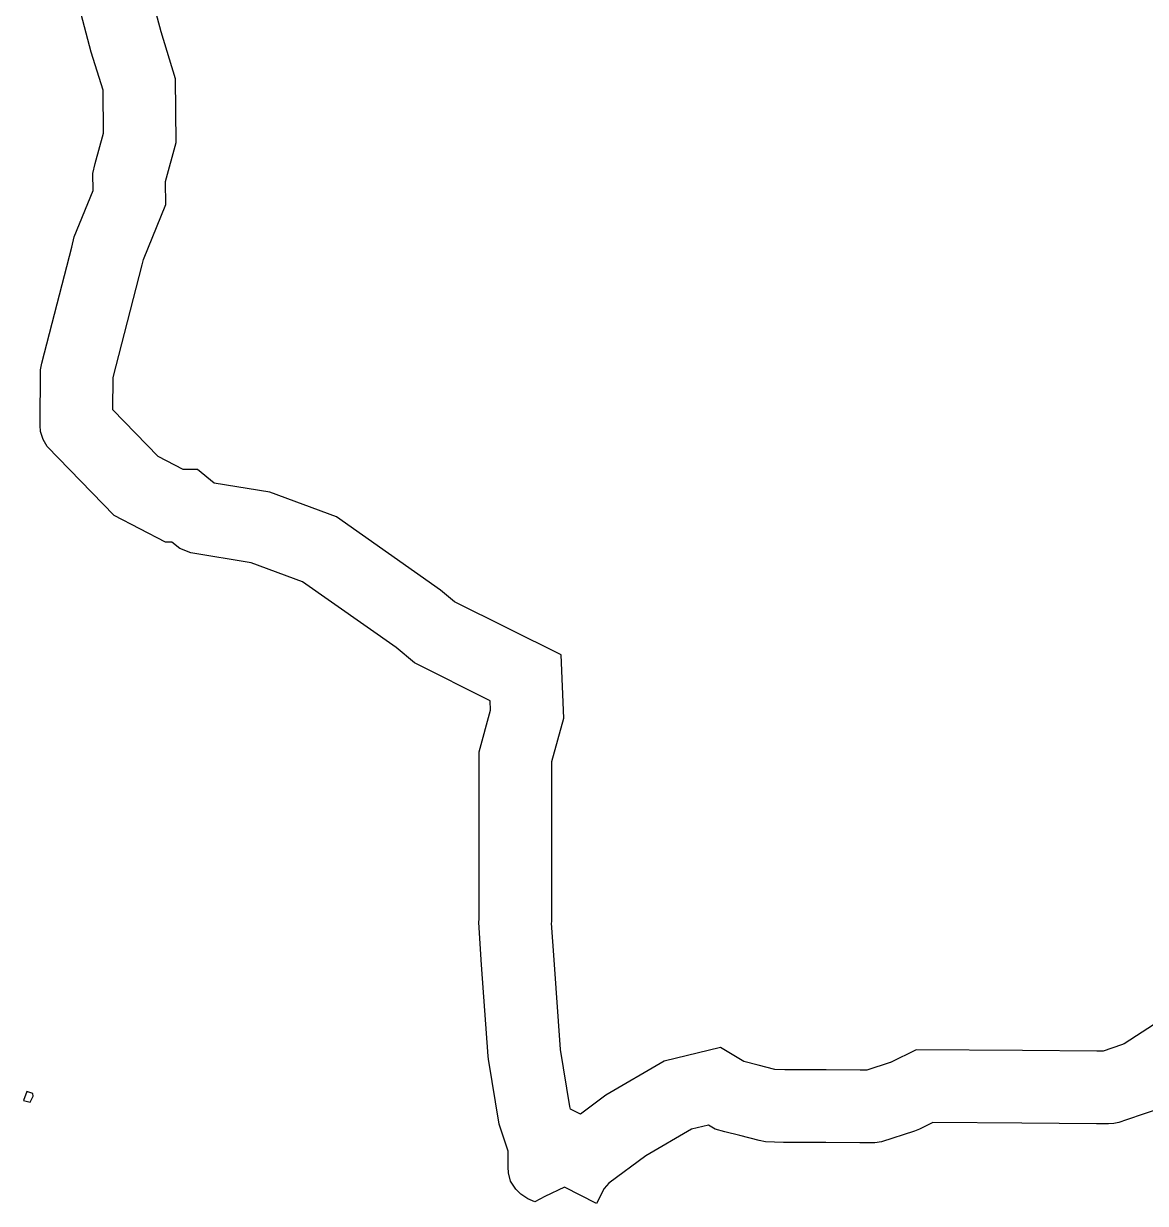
# Model space of a CAD drawing. Header units: metres. Extents: x 316291 to 322492, y 1878982 to 1885656.
# Drawn here: x 317462 to 319575, y 1878982 to 1881204 of the extents above; entities that cross this region are included whole.
import ezdxf

# ---------------------------------------------------------------- set-up
doc = ezdxf.new("R2010")
doc.units = ezdxf.units.M
doc.layers.add('DISTRICT BOUNDRY', color=1, linetype='Continuous')
doc.layers.add('NATIONAL HIGHWAY', color=20, linetype='Continuous')

msp = doc.modelspace()

# ---------------------------------------------------------------- linework, layer by layer
at = {"layer": 'DISTRICT BOUNDRY'}
msp.add_polyline3d([(317479.5, 1879188.9, 0), (317468.3, 1879192.3, 0), (317462.2, 1879175.5, 0), (317474.6, 1879172.2, 0), (317480.2, 1879183.5, 0), (317479.5, 1879188.9, 0)], close=True, dxfattribs=at)
at = {"layer": 'NATIONAL HIGHWAY'}
for points in [[(319602.7, 1879326.5), (319534.9, 1879282.1), (319529.5, 1879280.4), (319495.2, 1879268.6), (319494.9, 1879268.5), (319482.9, 1879268.5), (319343.1, 1879269.7), (319143.1, 1879271), (319094.5, 1879247.2), (319093.8, 1879247), (319049.9, 1879232.5), (319037.6, 1879232.6), (318973.6, 1879233.1), (318895.8, 1879233.2), (318876.6, 1879233.9), (318845.3, 1879242.2), (318818.4, 1879248.9), (318774.4, 1879275.2), (318668.5, 1879249.9), (318558.7, 1879185.5), (318510.7, 1879150.1), (318492.2, 1879159.4), (318490.6, 1879164.2), (318473.4, 1879271.4), (318473.4, 1879271.5), (318461.1, 1879440.6), (318456.5, 1879509.7), (318456.7, 1879512), (318456.6, 1879678.6), (318457, 1879813.7), (318479.3, 1879895.4), (318474.2, 1880014.9), (318273.5, 1880114.9), (318247.3, 1880136.8), (318051.6, 1880274.7), (317925.6, 1880320.9), (317821.1, 1880338.4), (317789.6, 1880363.7), (317762.8, 1880363.8), (317715.6, 1880388.3), (317630.4, 1880476.2), (317630.9, 1880537.1), (317658, 1880641.7), (317685.4, 1880749.1), (317687.9, 1880759.4), (317729.8, 1880862.6), (317729.6, 1880905.7), (317729.7, 1880906.1), (317749.5, 1880979.3), (317748.3, 1881099.7), (317721, 1881187.8), (317686.8, 1881317.2)], [(319591.4, 1879156.5), (319572, 1879150.5), (319539.2, 1879139.1), (319524.3, 1879134.1), (319515.2, 1879132.4), (319505.4, 1879131.8), (319482.6, 1879131.7), (319342.1, 1879132.9), (319174.3, 1879134), (319149.1, 1879121.7), (319139.7, 1879118.1), (319077.6, 1879097.7), (319065.2, 1879095.7), (319036.6, 1879095.8), (318973, 1879096.4), (318893.2, 1879096.4), (318859.4, 1879097.7), (318847.2, 1879100.2), (318811.1, 1879109.8), (318782.8, 1879116.9), (318764.5, 1879121.9), (318752.1, 1879129.3), (318720.1, 1879121.7), (318634.1, 1879071.2), (318564.3, 1879019.8), (318555.3, 1879009.9), (318541, 1878981.8), (318480.8, 1879012.1), (318443.6, 1878994.8), (318424.6, 1878984.8), (318411.9, 1878990.7), (318398.8, 1878999.4), (318389.1, 1879008.6), (318379.3, 1879024), (318375.2, 1879039.1), (318374.9, 1879049.9), (318374.7, 1879080), (318357.4, 1879131.1), (318337.8, 1879253.4), (318337.2, 1879259.3), (318324.7, 1879431.1), (318319.4, 1879510.7), (318320, 1879517.5), (318319.8, 1879678.8), (318320.3, 1879832.2), (318341.7, 1879910.9), (318341, 1879928.5), (318198, 1879999.7), (318163.8, 1880028.4), (317987.6, 1880152.5), (317890.5, 1880188.1), (317777.3, 1880207.1), (317756.3, 1880215.1), (317741.2, 1880227.2), (317729.1, 1880227.3), (317632.9, 1880277.1), (317506.7, 1880407.3), (317498.8, 1880420.3), (317494.3, 1880435.7), (317493.4, 1880446.9), (317494.3, 1880551.8), (317496.7, 1880564.1), (317525.5, 1880675.8), (317552.8, 1880782.5), (317557.6, 1880801.8), (317592.9, 1880888.9), (317592.7, 1880921.4), (317597.1, 1880939.8), (317612.6, 1880996.9), (317611.8, 1881078.4), (317589.6, 1881150), (317554, 1881284.3)]]:
    msp.add_lwpolyline(points, dxfattribs=at)

doc.saveas('drawing.dxf')
